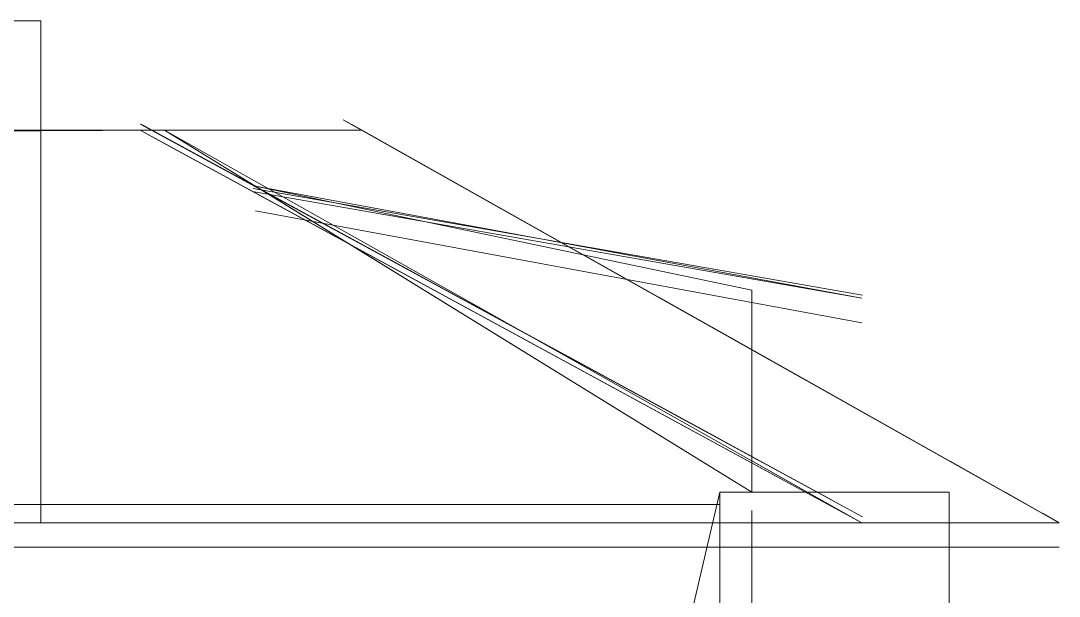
# Model space of a CAD drawing. Header units: millimetres. Extents: x -113526 to 211532, y -79714 to 28306.
# Drawn here: x 70282 to 71751, y -14583 to -13770 of the extents above; entities that cross this region are included whole.
import ezdxf

# ---------------------------------------------------------------- set-up
doc = ezdxf.new("R2010")
doc.units = ezdxf.units.MM
doc.layers.add('填充图样', color=38, linetype='Continuous')

msp = doc.modelspace()

# ---------------------------------------------------------------- linework, layer by layer
at = {"layer": '填充图样', "lineweight": 5, "extrusion": (0.477482, 0.878641, -1e-16)}
for p, q in [((71472.5, -14471, 10615.6), (70451.9, -13916.3, 10615.6)), ((71472.5, -14471, 10563.7), (70452.1, -13916.4, 10563.7)), ((71472.5, -14471, 10511.8), (70452.2, -13916.5, 10511.8)), ((71472.5, -14471, 10460), (70452.4, -13916.6, 10460)), ((71472.5, -14471, 10408.1), (70452.5, -13916.7, 10408.1)), ((71472.5, -14471, 10356.2), (70452.7, -13916.7, 10356.2)), ((71472.5, -14471, 10304.3), (70452.8, -13916.8, 10304.3)), ((71472.5, -14471, 10252.4), (70453, -13916.9, 10252.4)), ((71472.5, -14471, 10200.5), (70453.1, -13917, 10200.5)), ((71472.5, -14471, 10148.6), (70453.3, -13917.1, 10148.6)), ((71472.5, -14471, 10096.7), (70453.4, -13917.2, 10096.7)), ((71472.5, -14471, 10044.8), (70453.5, -13917.2, 10044.8)), ((71472.5, -14471, 9992.9), (70453.7, -13917.3, 9992.9)), ((71472.5, -14471, 9941), (70453.8, -13917.4, 9941)), ((71472.5, -14471, 9889.1), (70454, -13917.5, 9889.1)), ((71472.5, -14471, 9837.2), (70454.1, -13917.6, 9837.2)), ((71472.5, -14471, 9785.3), (70454.3, -13917.6, 9785.3)), ((71472.5, -14471, 9733.4), (70454.4, -13917.7, 9733.4)), ((71472.5, -14471, 9681.5), (70454.6, -13917.8, 9681.5)), ((71472.5, -14471, 9629.6), (70454.7, -13917.9, 9629.6)), ((71472.5, -14471, 9577.7), (70454.9, -13918, 9577.7)), ((71472.5, -14471, 9525.8), (70455, -13918, 9525.8)), ((71472.5, -14471, 9473.9), (70455.2, -13918.1, 9473.9)), ((71472.5, -14471, 9422), (70455.3, -13918.2, 9422)), ((71472.5, -14471, 9370.1), (70455.5, -13918.3, 9370.1)), ((71472.5, -14471, 9318.2), (70455.6, -13918.4, 9318.2)), ((71472.5, -14471, 9266.3), (70455.8, -13918.5, 9266.3)), ((71472.5, -14471, 9214.4), (70455.9, -13918.5, 9214.4)), ((70610.9, -14002.7, 9162.5), (70456.1, -13918.6, 9162.5)), ((70610.9, -14002.7, 9110.6), (70456.2, -13918.7, 9110.6)), ((70610.9, -14002.7, 9058.7), (70456.4, -13918.8, 9058.7)), ((70610.9, -14002.7, 9006.9), (70456.5, -13918.9, 9006.9)), ((70477.8, -13939.4, 1369.4), (70451.1, -13924.9, 10632.9)), ((70451.1, -13924.9, 10632.9), (71471.7, -14479.5, 11653.6)), ((70610.9, -14002.7, 8955), (70456.7, -13918.9, 8955)), ((70610.9, -14002.7, 8903.1), (70456.8, -13919, 8903.1)), ((70610.9, -14002.7, 8851.2), (70457, -13919.1, 8851.2)), ((70610.9, -14002.7, 8799.3), (70457.1, -13919.2, 8799.3)), ((70610.9, -14002.7, 8747.4), (70457.3, -13919.3, 8747.4)), ((70610.9, -14002.7, 8695.5), (70457.4, -13919.3, 8695.5)), ((70610.9, -14002.7, 8643.6), (70457.6, -13919.4, 8643.6)), ((70610.9, -14002.7, 8591.7), (70457.7, -13919.5, 8591.7)), ((70610.9, -14002.7, 8539.8), (70457.9, -13919.6, 8539.8)), ((70610.9, -14002.7, 8487.9), (70458, -13919.7, 8487.9)), ((70610.9, -14002.7, 8436), (70458.2, -13919.8, 8436)), ((70610.9, -14002.7, 8384.1), (70458.3, -13919.8, 8384.1)), ((70610.9, -14002.7, 8332.2), (70458.5, -13919.9, 8332.2)), ((70610.9, -14002.7, 8280.3), (70458.6, -13920, 8280.3)), ((70610.9, -14002.7, 8228.4), (70458.8, -13920.1, 8228.4)), ((70610.9, -14002.7, 8176.5), (70458.9, -13920.2, 8176.5)), ((70610.9, -14002.7, 8124.6), (70459.1, -13920.2, 8124.6)), ((70610.9, -14002.7, 8072.7), (70459.2, -13920.3, 8072.7)), ((70610.9, -14002.7, 8020.8), (70459.4, -13920.4, 8020.8)), ((70610.9, -14002.7, 7968.9), (70459.5, -13920.5, 7968.9)), ((70610.9, -14002.7, 7917), (70459.7, -13920.6, 7917)), ((70610.9, -14002.7, 7865.1), (70459.8, -13920.6, 7865.1)), ((70610.9, -14002.7, 7813.2), (70460, -13920.7, 7813.2)), ((70610.9, -14002.7, 7761.3), (70460.1, -13920.8, 7761.3)), ((70610.9, -14002.7, 7709.4), (70460.3, -13920.9, 7709.4)), ((70610.9, -14002.7, 7657.5), (70460.4, -13921, 7657.5)), ((70610.9, -14002.7, 7605.7), (70460.6, -13921.1, 7605.7)), ((70610.9, -14002.7, 7553.8), (70460.7, -13921.1, 7553.8)), ((70610.9, -14002.7, 7501.9), (70460.9, -13921.2, 7501.9)), ((70610.9, -14002.7, 7450), (70461, -13921.3, 7450)), ((70610.9, -14002.7, 7398.1), (70461.2, -13921.4, 7398.1)), ((70610.9, -14002.7, 7346.2), (70461.3, -13921.5, 7346.2)), ((70610.9, -14002.7, 7294.3), (70461.5, -13921.5, 7294.3)), ((70610.9, -14002.7, 7242.4), (70461.6, -13921.6, 7242.4)), ((70610.9, -14002.7, 7190.5), (70461.8, -13921.7, 7190.5)), ((70610.9, -14002.7, 7138.6), (70461.9, -13921.8, 7138.6)), ((70610.9, -14002.7, 7086.7), (70462.1, -13921.9, 7086.7)), ((70610.9, -14002.7, 7034.8), (70462.2, -13921.9, 7034.8)), ((70610.9, -14002.7, 6982.9), (70462.4, -13922, 6982.9)), ((70610.9, -14002.7, 6931), (70462.5, -13922.1, 6931)), ((70610.9, -14002.7, 6879.1), (70462.7, -13922.2, 6879.1)), ((70610.9, -14002.7, 6827.2), (70462.8, -13922.3, 6827.2)), ((70610.9, -14002.7, 6775.3), (70463, -13922.4, 6775.3)), ((70610.9, -14002.7, 6723.4), (70463.1, -13922.4, 6723.4)), ((70610.9, -14002.7, 6671.5), (70463.3, -13922.5, 6671.5)), ((70610.9, -14002.7, 6619.6), (70463.4, -13922.6, 6619.6)), ((70610.9, -14002.7, 6567.7), (70463.6, -13922.7, 6567.7)), ((70610.9, -14002.7, 6515.8), (70463.7, -13922.8, 6515.8)), ((70610.9, -14002.7, 6463.9), (70463.9, -13922.8, 6463.9)), ((70610.9, -14002.7, 6412), (70464, -13922.9, 6412)), ((70610.9, -14002.7, 6360.1), (70464.2, -13923, 6360.1)), ((70610.9, -14002.7, 6308.2), (70464.3, -13923.1, 6308.2)), ((70610.9, -14002.7, 6256.3), (70464.5, -13923.2, 6256.3)), ((70610.9, -14002.7, 6204.4), (70464.6, -13923.2, 6204.4)), ((70610.9, -14002.7, 6152.6), (70464.8, -13923.3, 6152.6)), ((70610.9, -14002.7, 6100.7), (70464.9, -13923.4, 6100.7)), ((70610.9, -14002.7, 6048.8), (70465.1, -13923.5, 6048.8)), ((70610.9, -14002.7, 5996.9), (70465.2, -13923.6, 5996.9)), ((70610.9, -14002.7, 5945), (70465.4, -13923.7, 5945)), ((70610.9, -14002.7, 5893.1), (70465.5, -13923.7, 5893.1)), ((70610.9, -14002.7, 5841.2), (70465.7, -13923.8, 5841.2)), ((70610.9, -14002.7, 5789.3), (70465.8, -13923.9, 5789.3)), ((70610.9, -14002.7, 5737.4), (70466, -13924, 5737.4)), ((70610.9, -14002.7, 5685.5), (70466.1, -13924.1, 5685.5)), ((70610.9, -14002.7, 5633.6), (70466.3, -13924.1, 5633.6)), ((70610.9, -14002.7, 5581.7), (70466.4, -13924.2, 5581.7)), ((70610.9, -14002.7, 5529.8), (70466.6, -13924.3, 5529.8)), ((70610.9, -14002.7, 5477.9), (70466.7, -13924.4, 5477.9)), ((70610.9, -14002.7, 5426), (70466.9, -13924.5, 5426)), ((70610.9, -14002.7, 5374.1), (70467, -13924.6, 5374.1)), ((70610.9, -14002.7, 5322.2), (70467.2, -13924.6, 5322.2)), ((70610.9, -14002.7, 5270.3), (70467.3, -13924.7, 5270.3)), ((70610.9, -14002.7, 5218.4), (70467.5, -13924.8, 5218.4)), ((70610.9, -14002.7, 5166.5), (70467.6, -13924.9, 5166.5)), ((70610.9, -14002.7, 5114.6), (70467.8, -13925, 5114.6)), ((70610.9, -14002.7, 5062.7), (70467.9, -13925, 5062.7)), ((70610.9, -14002.7, 5010.8), (70468.1, -13925.1, 5010.8)), ((70610.9, -14002.7, 4958.9), (70468.2, -13925.2, 4958.9)), ((70610.9, -14002.7, 4907), (70468.4, -13925.3, 4907)), ((70610.9, -14002.7, 4855.1), (70468.5, -13925.4, 4855.1)), ((70610.9, -14002.7, 4803.2), (70468.7, -13925.4, 4803.2)), ((70610.9, -14002.7, 4751.3), (70468.8, -13925.5, 4751.3)), ((70610.9, -14002.7, 4699.5), (70469, -13925.6, 4699.5)), ((70610.9, -14002.7, 4647.6), (70469.1, -13925.7, 4647.6)), ((71472.5, -14471, 4595.7), (70469.3, -13925.8, 4595.7)), ((71472.5, -14471, 4543.8), (70469.4, -13925.9, 4543.8)), ((71472.5, -14471, 4491.9), (70469.6, -13925.9, 4491.9)), ((71472.5, -14471, 4440), (70469.7, -13926, 4440)), ((71472.5, -14471, 4388.1), (70469.9, -13926.1, 4388.1)), ((71472.5, -14471, 4336.2), (70470, -13926.2, 4336.2)), ((71472.5, -14471, 4284.3), (70470.2, -13926.3, 4284.3)), ((71472.5, -14471, 4232.4), (70470.3, -13926.3, 4232.4)), ((71472.5, -14471, 4180.5), (70470.5, -13926.4, 4180.5)), ((71472.5, -14471, 4128.6), (70470.6, -13926.5, 4128.6)), ((71472.5, -14471, 4076.7), (70470.8, -13926.6, 4076.7)), ((71472.5, -14471, 4024.8), (70470.9, -13926.7, 4024.8)), ((71472.5, -14471, 3972.9), (70471.1, -13926.7, 3972.9)), ((71472.5, -14471, 3921), (70471.2, -13926.8, 3921)), ((71472.5, -14471, 3869.1), (70471.4, -13926.9, 3869.1)), ((71472.5, -14471, 3817.2), (70471.5, -13927, 3817.2)), ((71472.5, -14471, 3765.3), (70471.7, -13927.1, 3765.3)), ((71472.5, -14471, 3713.4), (70471.8, -13927.2, 3713.4)), ((71472.5, -14471, 3661.5), (70472, -13927.2, 3661.5)), ((71472.5, -14471, 3609.6), (70472.1, -13927.3, 3609.6)), ((71472.5, -14471, 3557.7), (70472.3, -13927.4, 3557.7)), ((71472.5, -14471, 3505.8), (70472.4, -13927.5, 3505.8)), ((71472.5, -14471, 3453.9), (70472.6, -13927.6, 3453.9)), ((71472.5, -14471, 3402), (70472.7, -13927.6, 3402)), ((71472.5, -14471, 3350.1), (70472.9, -13927.7, 3350.1)), ((71472.5, -14471, 3298.2), (70473, -13927.8, 3298.2)), ((71472.5, -14471, 3246.4), (70473.2, -13927.9, 3246.4)), ((71472.5, -14471, 3194.5), (70473.3, -13928, 3194.5)), ((71472.5, -14471, 3142.6), (70473.5, -13928, 3142.6)), ((71472.5, -14471, 3090.7), (70473.6, -13928.1, 3090.7)), ((71472.5, -14471, 3038.8), (70473.8, -13928.2, 3038.8)), ((71472.5, -14471, 2986.9), (70473.9, -13928.3, 2986.9)), ((71472.5, -14471, 2935), (70474, -13928.4, 2935)), ((71472.5, -14471, 2883.1), (70474.2, -13928.5, 2883.1)), ((71472.5, -14471, 2831.2), (70474.3, -13928.5, 2831.2)), ((71472.5, -14471, 2779.3), (70474.5, -13928.6, 2779.3)), ((71472.5, -14471, 2727.4), (70474.6, -13928.7, 2727.4)), ((71472.5, -14471, 2675.5), (70474.8, -13928.8, 2675.5)), ((71472.5, -14471, 2623.6), (70474.9, -13928.9, 2623.6)), ((71472.5, -14471, 2571.7), (70475.1, -13928.9, 2571.7)), ((71472.5, -14471, 2519.8), (70475.2, -13929, 2519.8)), ((71472.5, -14471, 2467.9), (70475.4, -13929.1, 2467.9)), ((71472.5, -14471, 2416), (70475.5, -13929.2, 2416)), ((71472.5, -14471, 2364.1), (70475.7, -13929.3, 2364.1)), ((71428.9, -14447.3, 2312.2), (70475.8, -13929.3, 2312.2)), ((71376.6, -14418.8, 2260.3), (70476, -13929.4, 2260.3)), ((71324.3, -14390.4, 2208.4), (70476.1, -13929.5, 2208.4)), ((71272, -14362, 2156.5), (70476.3, -13929.6, 2156.5)), ((71219.6, -14333.6, 2104.6), (70476.4, -13929.7, 2104.6)), ((71167.3, -14305.1, 2052.7), (70476.6, -13929.8, 2052.7)), ((71115, -14276.7, 2000.8), (70476.7, -13929.8, 2000.8)), ((71062.7, -14248.3, 1948.9), (70476.9, -13929.9, 1948.9)), ((71010.4, -14219.8, 1897), (70477, -13930, 1897)), ((70958.1, -14191.4, 1845.1), (70477.2, -13930.1, 1845.1)), ((70905.8, -14163, 1793.3), (70477.3, -13930.2, 1793.3)), ((70853.5, -14134.6, 1741.4), (70477.5, -13930.2, 1741.4)), ((70801.2, -14106.1, 1689.5), (70477.6, -13930.3, 1689.5)), ((70748.8, -14077.7, 1637.6), (70477.8, -13930.4, 1637.6)), ((70696.5, -14049.3, 1585.7), (70477.9, -13930.5, 1585.7)), ((70644.2, -14020.8, 1533.8), (70478.1, -13930.6, 1533.8)), ((70591.9, -13992.4, 1481.9), (70478.2, -13930.6, 1481.9)), ((70539.6, -13964, 1430), (70478.4, -13930.7, 1430)), ((70487.3, -13935.6, 1378.1), (70478.5, -13930.8, 1378.1)), ((71471.7, -14479.5, 2355.5), (70477.8, -13939.4, 1369.4)), ((71472.5, -14471, 10667.5), (70486.5, -13935.1, 10667.5)), ((71472.5, -14471, 10719.4), (70538.3, -13963.3, 10719.4)), ((71472.5, -14471, 10771.3), (70590.2, -13991.5, 10771.3)), ((70610.1, -14011.3, 9188.5), (70610.1, -14011.3, 4638.9)), ((70610.1, -14011.3, 4638.9), (71314.8, -14394.3, 4664.9)), ((71314.8, -14394.3, 9162.5), (70610.1, -14011.3, 9188.5)), ((71472.5, -14471, 10823.2), (70642.1, -14019.7, 10823.2)), ((71472.5, -14471, 10875.1), (70694, -14047.9, 10875.1)), ((71472.5, -14471, 10927), (70745.9, -14076.1, 10927)), ((71472.5, -14471, 10978.9), (70797.8, -14104.3, 10978.9)), ((71472.5, -14471, 4647.6), (70845.8, -14130.4, 4647.6)), ((71472.5, -14471, 11030.8), (70849.7, -14132.5, 11030.8)), ((71472.5, -14471, 11082.7), (70901.6, -14160.7, 11082.7)), ((71472.5, -14471, 11134.6), (70953.5, -14188.9, 11134.6)), ((71472.5, -14471, 11186.5), (71005.4, -14217.1, 11186.5)), ((71472.5, -14471, 11238.4), (71057.3, -14245.3, 11238.4)), ((71472.5, -14471, 11290.3), (71109.2, -14273.5, 11290.3)), ((71472.5, -14471, 11342.2), (71161.1, -14301.7, 11342.2)), ((71472.5, -14471, 11394.1), (71213, -14329.9, 11394.1)), ((71472.5, -14471, 11446), (71264.9, -14358.1, 11446)), ((71472.5, -14471, 4699.5), (71315.5, -14385.7, 4699.5)), ((71472.5, -14471, 4803.2), (71315.5, -14385.7, 4803.2)), ((71472.5, -14471, 4751.3), (71315.5, -14385.7, 4751.3)), ((71472.5, -14471, 9110.6), (71315.5, -14385.7, 9110.6)), ((71472.5, -14471, 9162.5), (71315.5, -14385.7, 9162.5)), ((71472.5, -14471, 9058.7), (71315.5, -14385.7, 9058.7)), ((71472.5, -14471, 11497.9), (71316.8, -14386.3, 11497.9)), ((71314.8, -14394.3, 4664.9), (71314.8, -14394.3, 4820.5)), ((71314.8, -14394.3, 4820.5), (71471.7, -14479.5, 4820.5)), ((71314.8, -14394.3, 9006.9), (71314.8, -14394.3, 9162.5)), ((71471.7, -14479.5, 9006.9), (71314.8, -14394.3, 9006.9)), ((71472.5, -14471, 11549.8), (71368.7, -14414.5, 11549.8)), ((71472.5, -14471, 11601.7), (71420.6, -14442.8, 11601.7)), ((71471.7, -14479.5, 4820.5), (71471.7, -14479.5, 2355.5)), ((71471.7, -14479.5, 11653.6), (71471.7, -14479.5, 9006.9))]:
    msp.add_line(p, q, dxfattribs=at)
at = {"layer": '填充图样', "lineweight": 5, "extrusion": (0.490261, 0.871576, -1e-16)}
for p, q in [((70738.4, -13910.1, 1334.8), (71750.7, -14479.5, 2355.5)), ((70764.6, -13924.9, 878.6), (70738.4, -13910.1, 1334.8)), ((71750.7, -14479.5, 1317.5), (70739.4, -13910.7, 1317.5)), ((71750.7, -14479.5, 1265.6), (70742.4, -13912.4, 1265.6)), ((71750.7, -14479.5, 1213.7), (70745.3, -13914, 1213.7)), ((71750.7, -14479.5, 1161.8), (70748.3, -13915.7, 1161.8)), ((71750.7, -14479.5, 1109.9), (70751.3, -13917.4, 1109.9)), ((71750.7, -14479.5, 1058.1), (70754.3, -13919.1, 1058.1)), ((71750.7, -14479.5, 1006.2), (70757.3, -13920.8, 1006.2)), ((71750.7, -14479.5, 954.3), (70760.3, -13922.4, 954.3)), ((71750.7, -14479.5, 902.4), (70763.3, -13924.1, 902.4)), ((71750.7, -14479.5, -107.5), (70764.6, -13924.9, 878.6)), ((71750.7, -14479.5, 1369.4), (70772.7, -13929.4, 1369.4)), ((71750.7, -14479.5, 850.5), (70792.8, -13940.7, 850.5)), ((71750.7, -14479.5, 1421.3), (70824.2, -13958.4, 1421.3)), ((71750.7, -14479.5, 798.6), (70844.7, -13969.9, 798.6)), ((71750.7, -14479.5, 1473.2), (70875.6, -13987.3, 1473.2)), ((71750.7, -14479.5, 746.7), (70896.6, -13999.1, 746.7)), ((71750.7, -14479.5, 1525.1), (70927.1, -14016.3, 1525.1)), ((71750.7, -14479.5, 694.8), (70948.4, -14028.3, 694.8)), ((71750.7, -14479.5, 1577), (70978.6, -14045.2, 1577)), ((71750.7, -14479.5, 642.9), (71000.3, -14057.5, 642.9)), ((71750.7, -14479.5, 1628.9), (71030, -14074.2, 1628.9)), ((71750.7, -14479.5, 591), (71052.2, -14086.7, 591)), ((71750.7, -14479.5, 1680.8), (71081.5, -14103.1, 1680.8)), ((71750.7, -14479.5, 539.1), (71104.1, -14115.9, 539.1)), ((71750.7, -14479.5, 1732.7), (71133, -14132.1, 1732.7)), ((71750.7, -14479.5, 487.2), (71156, -14145, 487.2)), ((71750.7, -14479.5, 1784.6), (71184.5, -14161, 1784.6)), ((71750.7, -14479.5, 435.3), (71207.9, -14174.2, 435.3)), ((71750.7, -14479.5, 1836.5), (71235.9, -14190, 1836.5)), ((71750.7, -14479.5, 383.4), (71259.8, -14203.4, 383.4)), ((71750.7, -14479.5, 1888.4), (71287.4, -14219, 1888.4)), ((71750.7, -14479.5, 331.5), (71311.7, -14232.6, 331.5)), ((71750.7, -14479.5, 1940.3), (71338.9, -14247.9, 1940.3)), ((71750.7, -14479.5, 279.6), (71363.6, -14261.8, 279.6)), ((71750.7, -14479.5, 1992.2), (71390.4, -14276.9, 1992.2)), ((71750.7, -14479.5, 227.7), (71415.5, -14291, 227.7)), ((71750.7, -14479.5, 2044.1), (71441.8, -14305.8, 2044.1)), ((71750.7, -14479.5, 175.8), (71467.4, -14320.2, 175.8)), ((71750.7, -14479.5, 2096), (71493.3, -14334.8, 2096)), ((71750.7, -14479.5, 123.9), (71519.3, -14349.4, 123.9)), ((71750.7, -14479.5, 2147.9), (71544.8, -14363.7, 2147.9)), ((71750.7, -14479.5, 72), (71571.2, -14378.6, 72)), ((71750.7, -14479.5, 2199.8), (71596.3, -14392.7, 2199.8)), ((71750.7, -14479.5, 20.1), (71623.1, -14407.8, 20.1)), ((71750.7, -14479.5, 2251.7), (71647.7, -14421.6, 2251.7)), ((71750.7, -14479.5, -31.8), (71675, -14437, -31.8)), ((71750.7, -14479.5, 2303.6), (71699.2, -14450.6, 2303.6)), ((71750.7, -14479.5, -83.7), (71726.9, -14466.2, -83.7)), ((71750.7, -14479.5, 2355.5), (71750.7, -14479.5, -107.5))]:
    msp.add_line(p, q, dxfattribs=at)
at = {"layer": '填充图样', "lineweight": 5, "extrusion": (2e-16, 1, -2e-16)}
for p, q in [((70730.1, -13924.9, 913.2), (68645.5, -13924.9, 913.2)), ((70451.1, -13924.9, 10632.9), (68924.5, -13924.9, 10632.9)), ((70451.1, -13924.9, 10632.9), (70451.1, -13924.9, 1334.8)), ((70451.1, -13924.9, 1334.8), (70730.1, -13924.9, 1334.8)), ((71316, -14436.3, 4664.9), (70485.7, -13924.9, 4664.9)), ((70730.1, -13924.9, 1334.8), (70730.1, -13924.9, 913.2)), ((70614.1, -14004, 4638.9), (71471.7, -14162.3, 4638.9)), ((70614.1, -14004, 9188.5), (71471.7, -14162.3, 9188.5)), ((71316, -14150.9, 4664.9), (71316, -14150.9, 6256.3)), ((71471.7, -14196.9, 9188.5), (71471.7, -14196.9, 4638.9)), ((71316, -14392, 4820.5), (71471.7, -14479.5, 4820.5)), ((71316, -14392, 9006.9), (71471.7, -14479.5, 9006.9)), ((71750.7, -14514.1, -107.5), (67624.9, -14514.1, -107.5)), ((71471.7, -14514.1, 11653.6), (70310.6, -14514.1, 11653.6)), ((71471.7, -14514.1, 2355.5), (70485.7, -14514.1, 1369.4)), ((71471.7, -14514.1, 11653.6), (70485.7, -14514.1, 10667.5)), ((71750.7, -14514.1, 2355.5), (70764.6, -14514.1, 1369.4)), ((71750.7, -14514.1, -107.5), (70764.6, -14514.1, 878.6)), ((71471.7, -14514.1, 4820.5), (71471.7, -14514.1, 2355.5)), ((71471.7, -14514.1, 2355.5), (71750.7, -14514.1, 2355.5)), ((71471.7, -14514.1, 11653.6), (71471.7, -14514.1, 9006.9)), ((71750.7, -14514.1, 2355.5), (71750.7, -14514.1, -107.5)), ((71316, -14566, 9162.5), (71316, -14566, 4664.9))]:
    msp.add_line(p, q, dxfattribs=at)
at = {"layer": '填充图样', "lineweight": 5, "extrusion": (0, -2e-16, -1)}
for p, q in [((70614.1, -14004, 4664.9), (71471.7, -14162.3, 4664.9)), ((70614.1, -14004, 9162.5), (71471.7, -14162.3, 9162.5))]:
    msp.add_line(p, q, dxfattribs=at)
at = {"layer": '填充图样', "lineweight": 5, "extrusion": (0.172609, 0.984991, -3e-16)}
for p, q in [((70610.1, -14011.3, 9188.5), (70610.1, -14011.3, 4638.9)), ((70610.1, -14011.3, 4638.9), (71471.7, -14162.3, 4638.9)), ((71471.7, -14162.3, 9188.5), (70610.1, -14011.3, 9188.5)), ((71472.5, -14158, 4725.4), (70610.9, -14007.1, 4725.4)), ((71472.5, -14158, 4673.5), (70610.9, -14007.1, 4673.5)), ((71472.5, -14158, 4984.9), (70610.9, -14007.1, 4984.9)), ((71472.5, -14158, 4933), (70610.9, -14007.1, 4933)), ((71472.5, -14158, 4881.1), (70610.9, -14007.1, 4881.1)), ((71472.5, -14158, 4829.2), (70610.9, -14007.1, 4829.2)), ((71472.5, -14158, 4777.3), (70610.9, -14007.1, 4777.3)), ((71472.5, -14158, 7372.1), (70610.9, -14007.1, 7372.1)), ((71472.5, -14158, 7424), (70610.9, -14007.1, 7424)), ((71472.5, -14158, 7475.9), (70610.9, -14007.1, 7475.9)), ((71472.5, -14158, 7527.8), (70610.9, -14007.1, 7527.8)), ((71472.5, -14158, 7579.7), (70610.9, -14007.1, 7579.7)), ((71472.5, -14158, 7631.6), (70610.9, -14007.1, 7631.6)), ((71472.5, -14158, 8098.7), (70610.9, -14007.1, 8098.7)), ((71472.5, -14158, 8150.6), (70610.9, -14007.1, 8150.6)), ((71472.5, -14158, 7683.5), (70610.9, -14007.1, 7683.5)), ((71472.5, -14158, 7735.4), (70610.9, -14007.1, 7735.4)), ((71472.5, -14158, 7787.3), (70610.9, -14007.1, 7787.3)), ((71472.5, -14158, 7839.2), (70610.9, -14007.1, 7839.2)), ((71472.5, -14158, 7891.1), (70610.9, -14007.1, 7891.1)), ((71472.5, -14158, 7943), (70610.9, -14007.1, 7943)), ((71472.5, -14158, 7994.9), (70610.9, -14007.1, 7994.9)), ((71472.5, -14158, 8046.8), (70610.9, -14007.1, 8046.8)), ((71472.5, -14158, 6956.9), (70610.9, -14007.1, 6956.9)), ((71472.5, -14158, 7008.8), (70610.9, -14007.1, 7008.8)), ((71472.5, -14158, 6905), (70610.9, -14007.1, 6905)), ((71472.5, -14158, 6853.2), (70610.9, -14007.1, 6853.2)), ((71472.5, -14158, 6801.3), (70610.9, -14007.1, 6801.3)), ((71472.5, -14158, 6749.4), (70610.9, -14007.1, 6749.4)), ((71472.5, -14158, 6697.5), (70610.9, -14007.1, 6697.5)), ((71472.5, -14158, 6645.6), (70610.9, -14007.1, 6645.6)), ((71472.5, -14158, 7060.7), (70610.9, -14007.1, 7060.7)), ((71472.5, -14158, 7112.6), (70610.9, -14007.1, 7112.6)), ((71472.5, -14158, 7164.5), (70610.9, -14007.1, 7164.5)), ((71472.5, -14158, 7216.4), (70610.9, -14007.1, 7216.4)), ((71472.5, -14158, 7268.3), (70610.9, -14007.1, 7268.3)), ((71472.5, -14158, 7320.2), (70610.9, -14007.1, 7320.2)), ((71472.5, -14158, 6593.7), (70610.9, -14007.1, 6593.7)), ((71472.5, -14158, 6541.8), (70610.9, -14007.1, 6541.8)), ((71472.5, -14158, 6489.9), (70610.9, -14007.1, 6489.9)), ((71472.5, -14158, 6438), (70610.9, -14007.1, 6438)), ((71472.5, -14158, 6386.1), (70610.9, -14007.1, 6386.1)), ((71472.5, -14158, 6334.2), (70610.9, -14007.1, 6334.2)), ((71472.5, -14158, 6282.3), (70610.9, -14007.1, 6282.3)), ((71472.5, -14158, 6230.4), (70610.9, -14007.1, 6230.4)), ((71472.5, -14158, 6178.5), (70610.9, -14007.1, 6178.5)), ((71472.5, -14158, 6126.6), (70610.9, -14007.1, 6126.6)), ((71472.5, -14158, 6074.7), (70610.9, -14007.1, 6074.7)), ((71472.5, -14158, 6022.8), (70610.9, -14007.1, 6022.8)), ((71472.5, -14158, 5296.3), (70610.9, -14007.1, 5296.3)), ((71472.5, -14158, 5244.4), (70610.9, -14007.1, 5244.4)), ((71472.5, -14158, 5192.5), (70610.9, -14007.1, 5192.5)), ((71472.5, -14158, 5140.6), (70610.9, -14007.1, 5140.6)), ((71472.5, -14158, 5088.7), (70610.9, -14007.1, 5088.7)), ((71472.5, -14158, 5036.8), (70610.9, -14007.1, 5036.8)), ((71472.5, -14158, 5867.1), (70610.9, -14007.1, 5867.1)), ((71472.5, -14158, 5815.2), (70610.9, -14007.1, 5815.2)), ((71472.5, -14158, 5763.3), (70610.9, -14007.1, 5763.3)), ((71472.5, -14158, 5711.4), (70610.9, -14007.1, 5711.4)), ((71472.5, -14158, 5659.5), (70610.9, -14007.1, 5659.5)), ((71472.5, -14158, 5607.6), (70610.9, -14007.1, 5607.6)), ((71472.5, -14158, 5555.7), (70610.9, -14007.1, 5555.7)), ((71472.5, -14158, 5503.8), (70610.9, -14007.1, 5503.8)), ((71472.5, -14158, 5451.9), (70610.9, -14007.1, 5451.9)), ((71472.5, -14158, 5400.1), (70610.9, -14007.1, 5400.1)), ((71472.5, -14158, 5348.2), (70610.9, -14007.1, 5348.2)), ((71472.5, -14158, 5970.9), (70610.9, -14007.1, 5970.9)), ((71472.5, -14158, 5919), (70610.9, -14007.1, 5919)), ((71472.5, -14158, 8721.4), (70610.9, -14007.1, 8721.4)), ((71472.5, -14158, 8773.3), (70610.9, -14007.1, 8773.3)), ((71472.5, -14158, 8825.2), (70610.9, -14007.1, 8825.2)), ((71472.5, -14158, 8877.1), (70610.9, -14007.1, 8877.1)), ((71472.5, -14158, 8929), (70610.9, -14007.1, 8929)), ((71472.5, -14158, 8980.9), (70610.9, -14007.1, 8980.9)), ((71472.5, -14158, 9032.8), (70610.9, -14007.1, 9032.8)), ((71472.5, -14158, 9084.7), (70610.9, -14007.1, 9084.7)), ((71472.5, -14158, 9136.6), (70610.9, -14007.1, 9136.6)), ((71472.5, -14158, 8202.5), (70610.9, -14007.1, 8202.5)), ((71472.5, -14158, 8254.4), (70610.9, -14007.1, 8254.4)), ((71472.5, -14158, 8306.3), (70610.9, -14007.1, 8306.3)), ((71472.5, -14158, 8358.1), (70610.9, -14007.1, 8358.1)), ((71472.5, -14158, 8410), (70610.9, -14007.1, 8410)), ((71472.5, -14158, 8461.9), (70610.9, -14007.1, 8461.9)), ((71472.5, -14158, 8513.8), (70610.9, -14007.1, 8513.8)), ((71472.5, -14158, 8565.7), (70610.9, -14007.1, 8565.7)), ((71472.5, -14158, 8617.6), (70610.9, -14007.1, 8617.6)), ((71472.5, -14158, 8669.5), (70610.9, -14007.1, 8669.5)), ((71471.7, -14162.3, 4638.9), (71471.7, -14162.3, 9188.5))]:
    msp.add_line(p, q, dxfattribs=at)
at = {"layer": '填充图样', "lineweight": 5, "extrusion": (1, -4e-16, 2e-16)}
msp.add_line((71316, -16019.1, 2461.4), (71316, -14462.2, 2461.4), dxfattribs=at)
at = {"layer": '填充图样', "lineweight": 5}
for points in [[(70310.6, -13770.3, 10632.9), (69696.4, -13770.3, 10632.9), (69696.4, -13926, 10632.9), (70310.6, -13926, 10632.9)], [(69964.6, -13770.3, 11947.7), (70310.6, -13770.3, 11947.7), (70310.6, -13770.3, 10632.9), (69964.6, -13770.3, 10632.9)], [(70764.6, -13924.9, 878.6), (71750.7, -14479.5, -107.5), (67624.9, -14479.5, -107.5), (68610.9, -13924.9, 878.6)], [(71471.7, -14479.5, 11653.6), (70485.7, -13924.9, 10667.5), (70310.6, -13926, 10632.9), (70310.6, -14479.5, 11653.6)], [(71471.7, -14479.5, 2355.5), (70485.7, -13924.9, 1369.4), (70764.6, -13924.9, 1369.4), (71750.7, -14479.5, 2355.5)], [(71750.7, -14479.5, 2355.5), (70764.6, -13924.9, 1369.4), (70764.6, -13924.9, 878.6), (71750.7, -14479.5, -107.5)], [(71471.7, -14162.3, 9188.5), (70614.1, -14004, 9188.5), (70614.1, -14004, 4638.9), (71471.7, -14162.3, 4638.9)], [(70614.1, -14004, 9162.5), (71316, -14150.9, 9162.5), (71316, -14436.3, 9162.5)], [(71471.7, -14196.9, 9188.5), (70614.1, -14038.6, 9188.5), (70614.1, -14038.6, 4638.9), (71471.7, -14196.9, 4638.9)], [(71270.6, -15106.6, 48.2), (71270.6, -15106.6, 11.5), (71270.6, -14453.6, 11.5), (71270.6, -14436.3, 48.2)], [(71270.6, -14600.6, 11.5), (71270.6, -14453.6, 11.5), (68105, -14453.6, 11.5), (68105, -14600.6, 11.5)]]:
    msp.add_3dface(points, dxfattribs=at)
for points, invisible_edges in [([(68645.5, -13924.9, 913.2), (68610.9, -13924.9, 878.6), (70764.6, -13924.9, 878.6), (70730.1, -13924.9, 913.2)], 5), ([(70451.1, -13924.9, 10632.9), (70485.7, -13924.9, 10667.5), (68889.9, -13924.9, 10667.5), (68924.5, -13924.9, 10632.9)], 5), ([(70485.7, -13924.9, 1369.4), (70451.1, -13924.9, 1334.8), (70451.1, -13924.9, 10632.9), (70485.7, -13924.9, 10667.5)], 5), ([(70451.1, -13924.9, 1334.8), (70485.7, -13924.9, 1369.4), (70764.6, -13924.9, 1369.4), (70730.1, -13924.9, 1334.8)], 5), ([(70485.7, -13924.9, 4664.9), (71471.7, -14479.5, 4664.9), (71471.7, -14479.5, 2355.5), (70485.7, -13924.9, 1369.4)], 1), ([(70485.7, -13924.9, 9162.5), (70614.1, -14004, 9188.5), (70614.1, -14004, 4638.9), (70485.7, -13924.9, 4638.9)], 5), ([(70485.7, -13924.9, 9162.5), (71471.7, -14479.5, 9162.5), (71471.7, -14479.5, 11653.6), (70485.7, -13924.9, 10667.5)], 1), ([(70764.6, -13924.9, 878.6), (70730.1, -13924.9, 913.2), (70730.1, -13924.9, 1334.8), (70764.6, -13924.9, 1369.4)], 5), ([(71316, -14392, 4664.9), (71471.7, -14479.5, 4664.9), (71471.7, -14479.5, 4820.5), (71316, -14392, 4820.5)], 1), ([(71316, -14392, 9162.5), (71471.7, -14479.5, 9162.5), (71471.7, -14479.5, 9006.9), (71316, -14392, 9006.9)], 1), ([(71595, -16019.1, 48.2), (71102, -15158.5, 48.2), (71270.6, -14436.3, 48.2), (71595, -14436.3, 48.2)], 1)]:
    msp.add_3dface(points, dxfattribs=dict(at, invisible_edges=invisible_edges))

doc.saveas('drawing.dxf')
